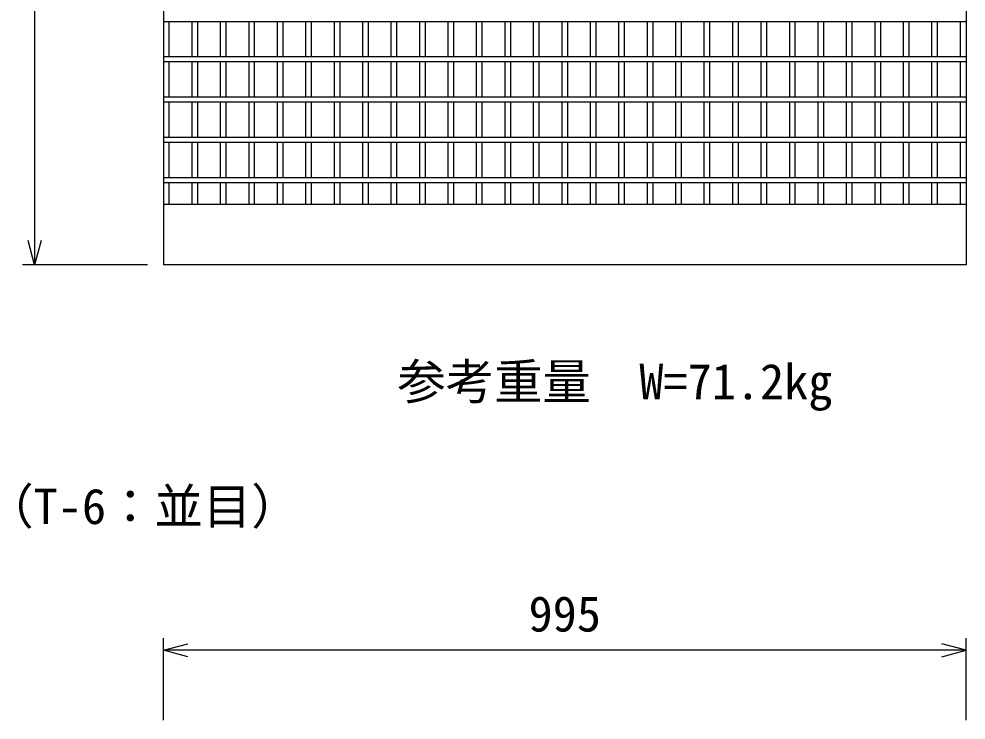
# Model space of a CAD drawing. Units: millimetres, scale not verified. Extents: x -25200 to 25200, y -8910 to 8910.
# Drawn here: x -4956 to -3782, y -3520 to -2650 of the extents above; entities that cross this region are included whole.
import ezdxf
from ezdxf.enums import TextEntityAlignment as Align

# ---------------------------------------------------------------- set-up
doc = ezdxf.new("R2010")
doc.units = ezdxf.units.MM
doc.header["$LTSCALE"] = 30
doc.layers.add('0-0_DIM', color=7, linetype='Continuous', lineweight=25)
doc.layers.add('0-2_HATCH', color=6, linetype='Continuous', lineweight=25)
doc.styles.add('ＭＳ ゴシック', font='')
doc.styles.get('ＭＳ ゴシック').set_extended_font_data('MS Gothic')

msp = doc.modelspace()

# ---------------------------------------------------------------- linework, layer by layer
at = {"layer": '0-0_DIM'}
for p, q in [((-4936.52, -2245.01), (-4936.52, -2955.01)), ((-4796.52, -2955.01), (-4951.52, -2955.01)), ((-4776.52, -3519.78), (-4776.52, -3418.19)), ((-3781.52, -3519.78), (-3781.52, -3418.19)), ((-3781.52, -3433.19), (-4776.52, -3433.19))]:
    msp.add_line(p, q, dxfattribs=at)
for points in [[(-4928.48, -2925.01), (-4936.52, -2955.01), (-4944.56, -2925.01)], [(-4746.52, -3441.23), (-4776.52, -3433.19), (-4746.52, -3425.16)], [(-3811.52, -3441.23), (-3781.52, -3433.19), (-3811.52, -3425.16)]]:
    msp.add_lwpolyline(points, dxfattribs=at)
at = {"layer": '0-2_HATCH'}
for p, q in [((-4776.52, -2245.01), (-4776.52, -2955.01)), ((-3781.52, -2245.01), (-3781.52, -2955.01)), ((-4776.52, -2653.01), (-3781.52, -2653.01)), ((-4769.52, -2697.01), (-4769.52, -2653.01)), ((-4741.23, -2697.01), (-4741.23, -2653.01)), ((-4734.23, -2697.01), (-4734.23, -2653.01)), ((-4705.95, -2697.01), (-4705.95, -2653.01)), ((-4698.95, -2697.01), (-4698.95, -2653.01)), ((-4670.66, -2697.01), (-4670.66, -2653.01)), ((-4663.66, -2697.01), (-4663.66, -2653.01)), ((-4635.38, -2697.01), (-4635.38, -2653.01)), ((-4628.38, -2697.01), (-4628.38, -2653.01)), ((-4600.09, -2697.01), (-4600.09, -2653.01)), ((-4593.09, -2697.01), (-4593.09, -2653.01)), ((-4564.81, -2697.01), (-4564.81, -2653.01)), ((-4557.81, -2697.01), (-4557.81, -2653.01)), ((-4529.52, -2697.01), (-4529.52, -2653.01)), ((-4522.52, -2697.01), (-4522.52, -2653.01)), ((-4494.23, -2697.01), (-4494.23, -2653.01)), ((-4487.23, -2697.01), (-4487.23, -2653.01)), ((-4458.95, -2697.01), (-4458.95, -2653.01)), ((-4451.95, -2697.01), (-4451.95, -2653.01)), ((-4423.66, -2697.01), (-4423.66, -2653.01)), ((-4416.66, -2697.01), (-4416.66, -2653.01)), ((-4388.38, -2697.01), (-4388.38, -2653.01)), ((-4381.38, -2697.01), (-4381.38, -2653.01)), ((-4353.09, -2697.01), (-4353.09, -2653.01)), ((-4346.09, -2697.01), (-4346.09, -2653.01)), ((-4317.81, -2697.01), (-4317.81, -2653.01)), ((-4310.81, -2697.01), (-4310.81, -2653.01)), ((-4282.52, -2697.01), (-4282.52, -2653.01)), ((-4275.52, -2697.01), (-4275.52, -2653.01)), ((-4247.23, -2697.01), (-4247.23, -2653.01)), ((-4240.23, -2697.01), (-4240.23, -2653.01)), ((-4211.95, -2697.01), (-4211.95, -2653.01)), ((-4204.95, -2697.01), (-4204.95, -2653.01)), ((-4176.66, -2697.01), (-4176.66, -2653.01)), ((-4169.66, -2697.01), (-4169.66, -2653.01)), ((-4141.38, -2697.01), (-4141.38, -2653.01)), ((-4134.38, -2697.01), (-4134.38, -2653.01)), ((-4106.09, -2697.01), (-4106.09, -2653.01)), ((-4099.09, -2697.01), (-4099.09, -2653.01)), ((-4070.81, -2697.01), (-4070.81, -2653.01)), ((-4063.81, -2697.01), (-4063.81, -2653.01)), ((-4035.52, -2697.01), (-4035.52, -2653.01)), ((-4028.52, -2697.01), (-4028.52, -2653.01)), ((-4000.23, -2697.01), (-4000.23, -2653.01)), ((-3993.23, -2697.01), (-3993.23, -2653.01)), ((-3964.95, -2697.01), (-3964.95, -2653.01)), ((-3957.95, -2697.01), (-3957.95, -2653.01)), ((-3929.66, -2697.01), (-3929.66, -2653.01)), ((-3922.66, -2697.01), (-3922.66, -2653.01)), ((-3894.38, -2697.01), (-3894.38, -2653.01)), ((-3887.38, -2697.01), (-3887.38, -2653.01)), ((-3859.09, -2697.01), (-3859.09, -2653.01)), ((-3852.09, -2697.01), (-3852.09, -2653.01)), ((-3823.81, -2697.01), (-3823.81, -2653.01)), ((-3816.81, -2697.01), (-3816.81, -2653.01)), ((-3788.52, -2697.01), (-3788.52, -2653.01)), ((-3781.52, -2697.01), (-4776.52, -2697.01)), ((-4776.52, -2703.01), (-3781.52, -2703.01)), ((-4769.52, -2747.01), (-4769.52, -2703.01)), ((-4741.23, -2747.01), (-4741.23, -2703.01)), ((-4734.23, -2747.01), (-4734.23, -2703.01)), ((-4705.95, -2747.01), (-4705.95, -2703.01)), ((-4698.95, -2747.01), (-4698.95, -2703.01)), ((-4670.66, -2747.01), (-4670.66, -2703.01)), ((-4663.66, -2747.01), (-4663.66, -2703.01)), ((-4635.38, -2747.01), (-4635.38, -2703.01)), ((-4628.38, -2747.01), (-4628.38, -2703.01)), ((-4600.09, -2747.01), (-4600.09, -2703.01)), ((-4593.09, -2747.01), (-4593.09, -2703.01)), ((-4564.81, -2747.01), (-4564.81, -2703.01)), ((-4557.81, -2747.01), (-4557.81, -2703.01)), ((-4529.52, -2747.01), (-4529.52, -2703.01)), ((-4522.52, -2747.01), (-4522.52, -2703.01)), ((-4494.23, -2747.01), (-4494.23, -2703.01)), ((-4487.23, -2747.01), (-4487.23, -2703.01)), ((-4458.95, -2747.01), (-4458.95, -2703.01)), ((-4451.95, -2747.01), (-4451.95, -2703.01)), ((-4423.66, -2747.01), (-4423.66, -2703.01)), ((-4416.66, -2747.01), (-4416.66, -2703.01)), ((-4388.38, -2747.01), (-4388.38, -2703.01)), ((-4381.38, -2747.01), (-4381.38, -2703.01)), ((-4353.09, -2747.01), (-4353.09, -2703.01)), ((-4346.09, -2747.01), (-4346.09, -2703.01)), ((-4317.81, -2747.01), (-4317.81, -2703.01)), ((-4310.81, -2747.01), (-4310.81, -2703.01)), ((-4282.52, -2747.01), (-4282.52, -2703.01)), ((-4275.52, -2747.01), (-4275.52, -2703.01)), ((-4247.23, -2747.01), (-4247.23, -2703.01)), ((-4240.23, -2747.01), (-4240.23, -2703.01)), ((-4211.95, -2747.01), (-4211.95, -2703.01)), ((-4204.95, -2747.01), (-4204.95, -2703.01)), ((-4176.66, -2747.01), (-4176.66, -2703.01)), ((-4169.66, -2747.01), (-4169.66, -2703.01)), ((-4141.38, -2747.01), (-4141.38, -2703.01)), ((-4134.38, -2747.01), (-4134.38, -2703.01)), ((-4106.09, -2747.01), (-4106.09, -2703.01)), ((-4099.09, -2747.01), (-4099.09, -2703.01)), ((-4070.81, -2747.01), (-4070.81, -2703.01)), ((-4063.81, -2747.01), (-4063.81, -2703.01)), ((-4035.52, -2747.01), (-4035.52, -2703.01)), ((-4028.52, -2747.01), (-4028.52, -2703.01)), ((-4000.23, -2747.01), (-4000.23, -2703.01)), ((-3993.23, -2747.01), (-3993.23, -2703.01)), ((-3964.95, -2747.01), (-3964.95, -2703.01)), ((-3957.95, -2747.01), (-3957.95, -2703.01)), ((-3929.66, -2747.01), (-3929.66, -2703.01)), ((-3922.66, -2747.01), (-3922.66, -2703.01)), ((-3894.38, -2747.01), (-3894.38, -2703.01)), ((-3887.38, -2747.01), (-3887.38, -2703.01)), ((-3859.09, -2747.01), (-3859.09, -2703.01)), ((-3852.09, -2747.01), (-3852.09, -2703.01)), ((-3823.81, -2747.01), (-3823.81, -2703.01)), ((-3816.81, -2747.01), (-3816.81, -2703.01)), ((-3788.52, -2747.01), (-3788.52, -2703.01)), ((-3781.52, -2747.01), (-4776.52, -2747.01)), ((-4776.52, -2753.01), (-3781.52, -2753.01)), ((-4769.52, -2797.01), (-4769.52, -2753.01)), ((-4741.23, -2797.01), (-4741.23, -2753.01)), ((-4734.23, -2797.01), (-4734.23, -2753.01)), ((-4705.95, -2797.01), (-4705.95, -2753.01)), ((-4698.95, -2797.01), (-4698.95, -2753.01)), ((-4670.66, -2797.01), (-4670.66, -2753.01)), ((-4663.66, -2797.01), (-4663.66, -2753.01)), ((-4635.38, -2797.01), (-4635.38, -2753.01)), ((-4628.38, -2797.01), (-4628.38, -2753.01)), ((-4600.09, -2797.01), (-4600.09, -2753.01)), ((-4593.09, -2797.01), (-4593.09, -2753.01)), ((-4564.81, -2797.01), (-4564.81, -2753.01)), ((-4557.81, -2797.01), (-4557.81, -2753.01)), ((-4529.52, -2797.01), (-4529.52, -2753.01)), ((-4522.52, -2797.01), (-4522.52, -2753.01)), ((-4494.23, -2797.01), (-4494.23, -2753.01)), ((-4487.23, -2797.01), (-4487.23, -2753.01)), ((-4458.95, -2797.01), (-4458.95, -2753.01)), ((-4451.95, -2797.01), (-4451.95, -2753.01)), ((-4423.66, -2797.01), (-4423.66, -2753.01)), ((-4416.66, -2797.01), (-4416.66, -2753.01)), ((-4388.38, -2797.01), (-4388.38, -2753.01)), ((-4381.38, -2797.01), (-4381.38, -2753.01)), ((-4353.09, -2797.01), (-4353.09, -2753.01)), ((-4346.09, -2797.01), (-4346.09, -2753.01)), ((-4317.81, -2797.01), (-4317.81, -2753.01)), ((-4310.81, -2797.01), (-4310.81, -2753.01)), ((-4282.52, -2797.01), (-4282.52, -2753.01)), ((-4275.52, -2797.01), (-4275.52, -2753.01)), ((-4247.23, -2797.01), (-4247.23, -2753.01)), ((-4240.23, -2797.01), (-4240.23, -2753.01)), ((-4211.95, -2797.01), (-4211.95, -2753.01)), ((-4204.95, -2797.01), (-4204.95, -2753.01)), ((-4176.66, -2797.01), (-4176.66, -2753.01)), ((-4169.66, -2797.01), (-4169.66, -2753.01)), ((-4141.38, -2797.01), (-4141.38, -2753.01)), ((-4134.38, -2797.01), (-4134.38, -2753.01)), ((-4106.09, -2797.01), (-4106.09, -2753.01)), ((-4099.09, -2797.01), (-4099.09, -2753.01)), ((-4070.81, -2797.01), (-4070.81, -2753.01)), ((-4063.81, -2797.01), (-4063.81, -2753.01)), ((-4035.52, -2797.01), (-4035.52, -2753.01)), ((-4028.52, -2797.01), (-4028.52, -2753.01)), ((-4000.23, -2797.01), (-4000.23, -2753.01)), ((-3993.23, -2797.01), (-3993.23, -2753.01)), ((-3964.95, -2797.01), (-3964.95, -2753.01)), ((-3957.95, -2797.01), (-3957.95, -2753.01)), ((-3929.66, -2797.01), (-3929.66, -2753.01)), ((-3922.66, -2797.01), (-3922.66, -2753.01)), ((-3894.38, -2797.01), (-3894.38, -2753.01)), ((-3887.38, -2797.01), (-3887.38, -2753.01)), ((-3859.09, -2797.01), (-3859.09, -2753.01)), ((-3852.09, -2797.01), (-3852.09, -2753.01)), ((-3823.81, -2797.01), (-3823.81, -2753.01)), ((-3816.81, -2797.01), (-3816.81, -2753.01)), ((-3788.52, -2797.01), (-3788.52, -2753.01)), ((-3781.52, -2797.01), (-4776.52, -2797.01)), ((-4776.52, -2803.01), (-3781.52, -2803.01)), ((-4769.52, -2847.01), (-4769.52, -2803.01)), ((-4741.23, -2847.01), (-4741.23, -2803.01)), ((-4734.23, -2847.01), (-4734.23, -2803.01)), ((-4705.95, -2847.01), (-4705.95, -2803.01)), ((-4698.95, -2847.01), (-4698.95, -2803.01)), ((-4670.66, -2847.01), (-4670.66, -2803.01)), ((-4663.66, -2847.01), (-4663.66, -2803.01)), ((-4635.38, -2847.01), (-4635.38, -2803.01)), ((-4628.38, -2847.01), (-4628.38, -2803.01)), ((-4600.09, -2847.01), (-4600.09, -2803.01)), ((-4593.09, -2847.01), (-4593.09, -2803.01)), ((-4564.81, -2847.01), (-4564.81, -2803.01)), ((-4557.81, -2847.01), (-4557.81, -2803.01)), ((-4529.52, -2847.01), (-4529.52, -2803.01)), ((-4522.52, -2847.01), (-4522.52, -2803.01)), ((-4494.23, -2847.01), (-4494.23, -2803.01)), ((-4487.23, -2847.01), (-4487.23, -2803.01)), ((-4458.95, -2847.01), (-4458.95, -2803.01)), ((-4451.95, -2847.01), (-4451.95, -2803.01)), ((-4423.66, -2847.01), (-4423.66, -2803.01)), ((-4416.66, -2847.01), (-4416.66, -2803.01)), ((-4388.38, -2847.01), (-4388.38, -2803.01)), ((-4381.38, -2847.01), (-4381.38, -2803.01)), ((-4353.09, -2847.01), (-4353.09, -2803.01)), ((-4346.09, -2847.01), (-4346.09, -2803.01)), ((-4317.81, -2847.01), (-4317.81, -2803.01)), ((-4310.81, -2847.01), (-4310.81, -2803.01)), ((-4282.52, -2847.01), (-4282.52, -2803.01)), ((-4275.52, -2847.01), (-4275.52, -2803.01)), ((-4247.23, -2847.01), (-4247.23, -2803.01)), ((-4240.23, -2847.01), (-4240.23, -2803.01)), ((-4211.95, -2847.01), (-4211.95, -2803.01)), ((-4204.95, -2847.01), (-4204.95, -2803.01)), ((-4176.66, -2847.01), (-4176.66, -2803.01)), ((-4169.66, -2847.01), (-4169.66, -2803.01)), ((-4141.38, -2847.01), (-4141.38, -2803.01)), ((-4134.38, -2847.01), (-4134.38, -2803.01)), ((-4106.09, -2847.01), (-4106.09, -2803.01)), ((-4099.09, -2847.01), (-4099.09, -2803.01)), ((-4070.81, -2847.01), (-4070.81, -2803.01)), ((-4063.81, -2847.01), (-4063.81, -2803.01)), ((-4035.52, -2847.01), (-4035.52, -2803.01)), ((-4028.52, -2847.01), (-4028.52, -2803.01)), ((-4000.23, -2847.01), (-4000.23, -2803.01)), ((-3993.23, -2847.01), (-3993.23, -2803.01)), ((-3964.95, -2847.01), (-3964.95, -2803.01)), ((-3957.95, -2847.01), (-3957.95, -2803.01)), ((-3929.66, -2847.01), (-3929.66, -2803.01)), ((-3922.66, -2847.01), (-3922.66, -2803.01)), ((-3894.38, -2847.01), (-3894.38, -2803.01)), ((-3887.38, -2847.01), (-3887.38, -2803.01)), ((-3859.09, -2847.01), (-3859.09, -2803.01)), ((-3852.09, -2847.01), (-3852.09, -2803.01)), ((-3823.81, -2847.01), (-3823.81, -2803.01)), ((-3816.81, -2847.01), (-3816.81, -2803.01)), ((-3788.52, -2847.01), (-3788.52, -2803.01)), ((-3781.52, -2847.01), (-4776.52, -2847.01)), ((-4776.52, -2853.01), (-3781.52, -2853.01)), ((-4769.52, -2880.01), (-4769.52, -2853.01)), ((-4741.23, -2880.01), (-4741.23, -2853.01)), ((-4734.23, -2880.01), (-4734.23, -2853.01)), ((-4705.95, -2880.01), (-4705.95, -2853.01)), ((-4698.95, -2880.01), (-4698.95, -2853.01)), ((-4670.66, -2880.01), (-4670.66, -2853.01)), ((-4663.66, -2880.01), (-4663.66, -2853.01)), ((-4635.38, -2880.01), (-4635.38, -2853.01)), ((-4628.38, -2880.01), (-4628.38, -2853.01)), ((-4600.09, -2880.01), (-4600.09, -2853.01)), ((-4593.09, -2880.01), (-4593.09, -2853.01)), ((-4564.81, -2880.01), (-4564.81, -2853.01)), ((-4557.81, -2880.01), (-4557.81, -2853.01)), ((-4529.52, -2880.01), (-4529.52, -2853.01)), ((-4522.52, -2880.01), (-4522.52, -2853.01)), ((-4494.23, -2880.01), (-4494.23, -2853.01)), ((-4487.23, -2880.01), (-4487.23, -2853.01)), ((-4458.95, -2880.01), (-4458.95, -2853.01)), ((-4451.95, -2880.01), (-4451.95, -2853.01)), ((-4423.66, -2880.01), (-4423.66, -2853.01)), ((-4416.66, -2880.01), (-4416.66, -2853.01)), ((-4388.38, -2880.01), (-4388.38, -2853.01)), ((-4381.38, -2880.01), (-4381.38, -2853.01)), ((-4353.09, -2880.01), (-4353.09, -2853.01)), ((-4346.09, -2880.01), (-4346.09, -2853.01)), ((-4317.81, -2880.01), (-4317.81, -2853.01)), ((-4310.81, -2880.01), (-4310.81, -2853.01)), ((-4282.52, -2880.01), (-4282.52, -2853.01)), ((-4275.52, -2880.01), (-4275.52, -2853.01)), ((-4247.23, -2880.01), (-4247.23, -2853.01)), ((-4240.23, -2880.01), (-4240.23, -2853.01)), ((-4211.95, -2880.01), (-4211.95, -2853.01)), ((-4204.95, -2880.01), (-4204.95, -2853.01)), ((-4176.66, -2880.01), (-4176.66, -2853.01)), ((-4169.66, -2880.01), (-4169.66, -2853.01)), ((-4141.38, -2880.01), (-4141.38, -2853.01)), ((-4134.38, -2880.01), (-4134.38, -2853.01)), ((-4106.09, -2880.01), (-4106.09, -2853.01)), ((-4099.09, -2880.01), (-4099.09, -2853.01)), ((-4070.81, -2880.01), (-4070.81, -2853.01)), ((-4063.81, -2880.01), (-4063.81, -2853.01)), ((-4035.52, -2880.01), (-4035.52, -2853.01)), ((-4028.52, -2880.01), (-4028.52, -2853.01)), ((-4000.23, -2880.01), (-4000.23, -2853.01)), ((-3993.23, -2880.01), (-3993.23, -2853.01)), ((-3964.95, -2880.01), (-3964.95, -2853.01)), ((-3957.95, -2880.01), (-3957.95, -2853.01)), ((-3929.66, -2880.01), (-3929.66, -2853.01)), ((-3922.66, -2880.01), (-3922.66, -2853.01)), ((-3894.38, -2880.01), (-3894.38, -2853.01)), ((-3887.38, -2880.01), (-3887.38, -2853.01)), ((-3859.09, -2880.01), (-3859.09, -2853.01)), ((-3852.09, -2880.01), (-3852.09, -2853.01)), ((-3823.81, -2880.01), (-3823.81, -2853.01)), ((-3816.81, -2880.01), (-3816.81, -2853.01)), ((-3788.52, -2880.01), (-3788.52, -2853.01)), ((-3781.52, -2880.01), (-4776.52, -2880.01)), ((-3781.52, -2955.01), (-4776.52, -2955.01))]:
    msp.add_line(p, q, dxfattribs=at)

# ---------------------------------------------------------------- texts
at = {"layer": '0-0_DIM', "style": 'ＭＳ ゴシック'}
for s, p in [('参考重量\u3000W=71.2kg', (-4486.68, -3135.01)), ('（T-6：並目）', (-4997.66, -3289.82)), ('995', (-4324.02, -3423.19))]:
    msp.add_text(s, height=43.99, dxfattribs=at).set_placement(p, align=Align.BOTTOM_LEFT)

doc.saveas('drawing.dxf')
